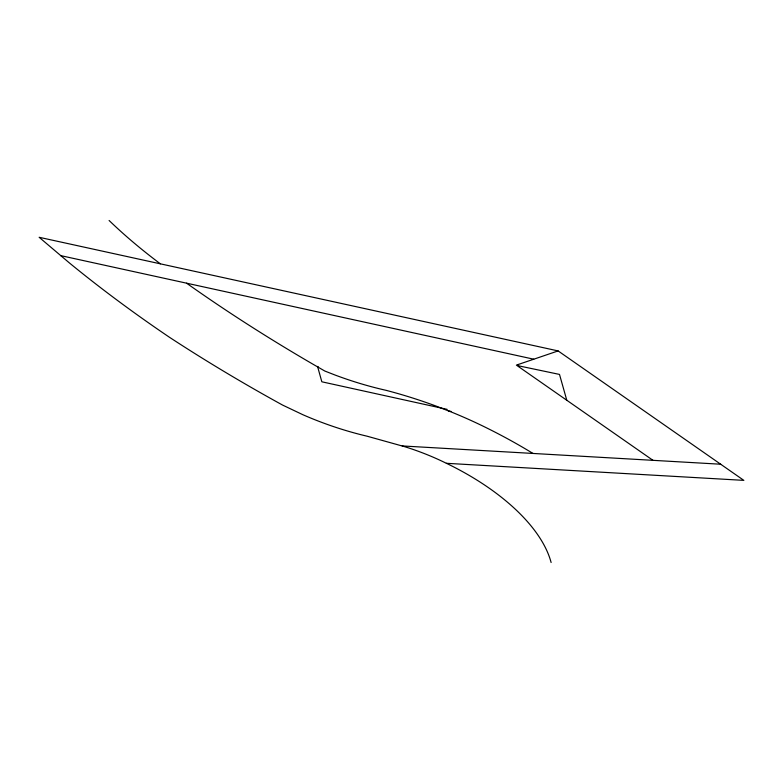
<?xml version="1.0" encoding="UTF-8"?>
<svg xmlns="http://www.w3.org/2000/svg" width="783" height="783" viewBox="0 0 783 783"><rect width="100%" height="100%" fill="white"/><g stroke="black" fill="none" stroke-linecap="round" stroke-linejoin="round"><path stroke-width="1.17" d="M558.113 350.921L39.15 237.288L69.296 262.853A910.717 416.292 20.6 0 0 169.51 337.307A936.233 427.949 20.6 0 0 282.565 405.065L302.825 414.696A173.317 79.22 20.6 0 0 366.982 436.17L404.439 446.613A130.908 59.841 20.6 0 1 446.379 463.301L743.85 480.37L558.113 350.921L516.379 365.123L652.983 460.335M402.198 445.938L720.673 464.221M60.526 255.581L533.771 359.201M448.365 410.83L451.037 411.418M447.191 409.372L321.833 381.791L317.692 366.933M446.379 463.301L446.437 463.321A174.472 86.15 20.5 0 1 551.115 562.517M160.398 263.842L157.226 261.463A417.76 190.954 20.6 0 1 109.101 220.483M518.277 364.477L518.708 365.857L559.502 374.421L566.794 400.26M317.82 366.395L317.996 367.11M186.569 283.182A962.19 439.811 20.6 0 0 312.642 364.017L324.798 371.025L334.87 374.959A183.467 83.859 20.6 0 0 386.019 390.316A242.857 111.01 20.6 0 1 436.454 406.22L452.995 412.69A242.857 111.01 20.6 0 1 485.108 427.146A303.51 138.728 20.6 0 1 532.969 453.445"/></g></svg>
